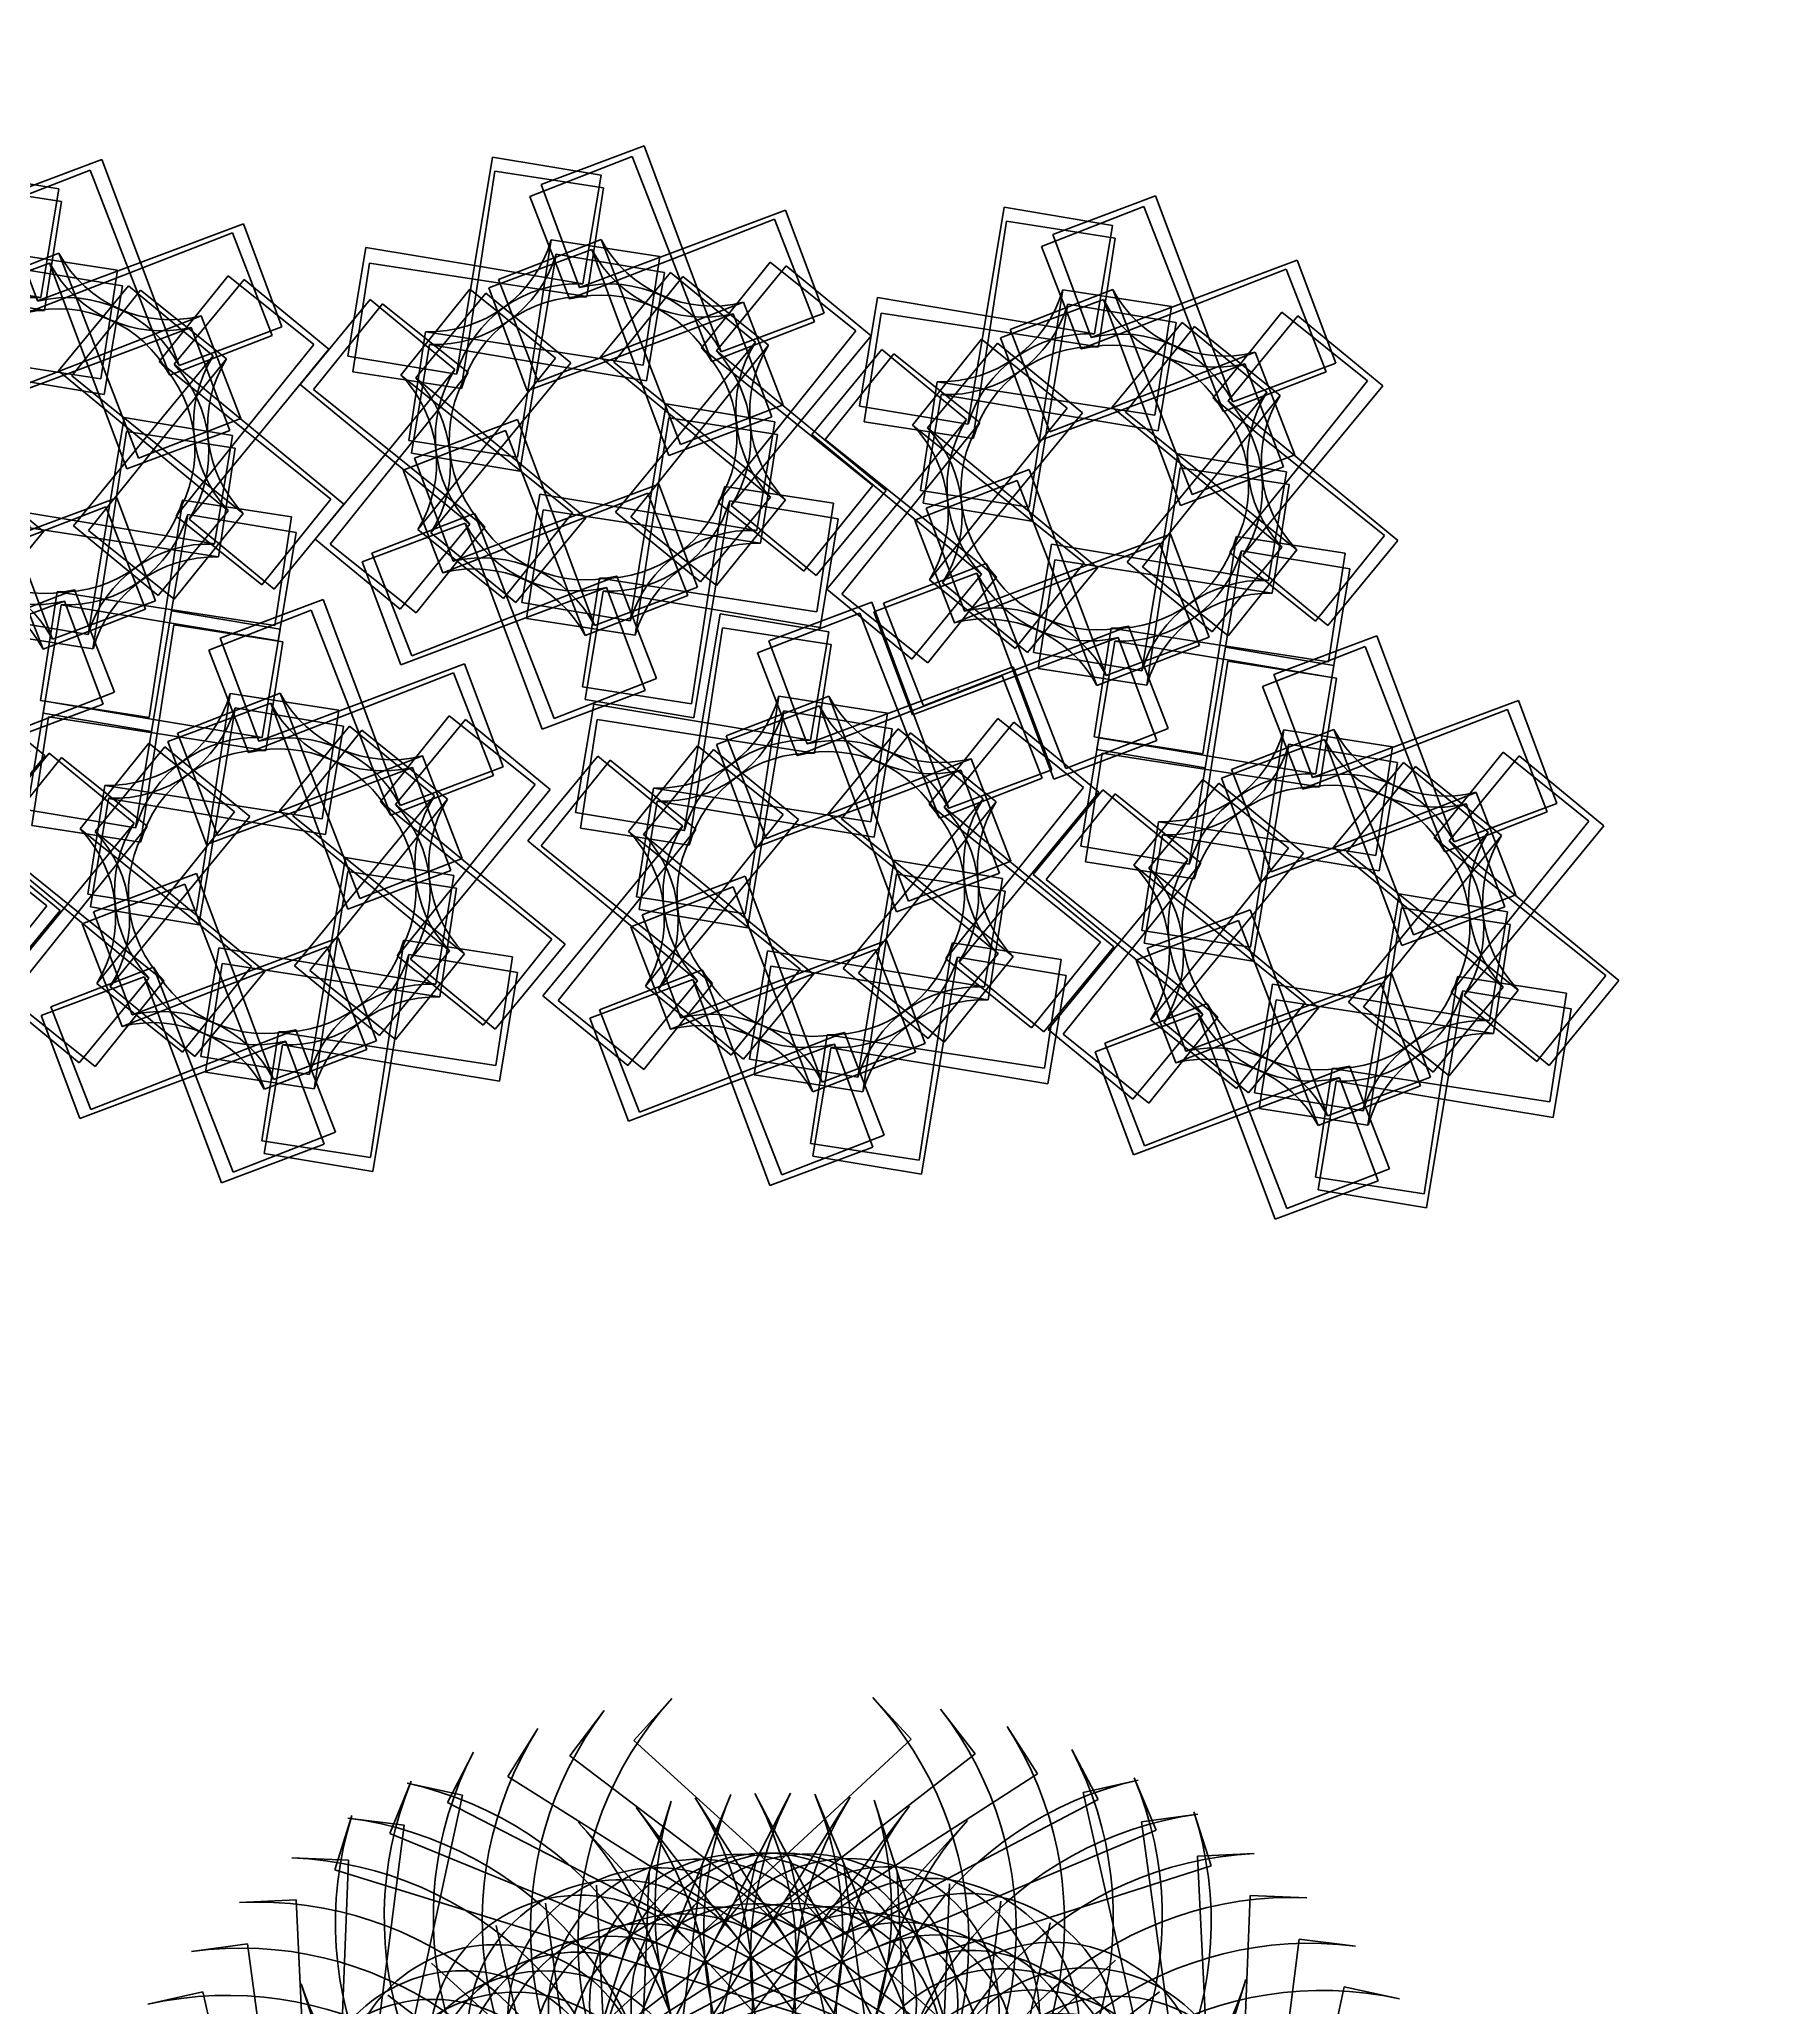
# Model space of a CAD drawing. Header units: inches. Extents: x 0 to 93838, y -1 to 60645.
# Drawn here: x 430.06 to 462.51, y 147.49 to 184.3 of the extents above; entities that cross this region are included whole.
import ezdxf

# ---------------------------------------------------------------- set-up
doc = ezdxf.new("R2010")
doc.units = ezdxf.units.IN
doc.header["$MEASUREMENT"] = 0
doc.styles.get("Standard").update_dxf_attribs({"font": 'arial.ttf'})

# ---------------------------------------------------------------- blocks, each defined once
blk = doc.blocks.new('*U1891')
for p, q in [((-2.817, 7.043), (-8.452, 7.043)), ((-8.452, 7.043), (-8.452, 1.409)), ((-2.817, 1.409), (-2.817, 7.043)), ((8.452, 7.043), (2.817, 7.043)), ((2.817, 7.043), (2.817, 1.409)), ((8.452, 1.409), (8.452, 7.043)), ((-8.452, 1.409), (-2.817, 1.409)), ((2.817, 1.409), (-2.817, 1.409)), ((2.817, 1.409), (8.452, 1.409)), ((-11.547, -4.226), (-8.452, -4.226)), ((-8.452, -4.226), (-8.452, -9.861)), ((-2.817, -4.226), (2.817, -4.226)), ((-2.817, -4.226), (-2.817, -4.226)), ((-2.817, -9.861), (-2.817, -4.226)), ((2.817, -4.226), (2.817, -9.861)), ((8.452, -9.861), (8.452, -4.226)), ((8.452, -4.226), (11.547, -4.226)), ((-8.452, -9.861), (-9.512, -9.861)), ((9.512, -9.861), (8.452, -9.861))]:
    blk.add_line(p, q)
for centre, radius, start, end in [((-5.635, 7.043), 2.817, 53.9681, 180), ((5.635, 7.043), 2.817, 0, 126.0319), ((0, 14.79), 6.762, 233.9681, 306.0319), ((-8.452, 4.226), 2.817, 90, 270), ((8.452, 4.226), 2.817, 270, 90), ((0, 1.409), 2.817, 0, 180), ((-2.817, -1.409), 2.817, 90, 155.6843), ((2.817, -1.409), 2.817, 24.3157, 90), ((-11.547, 2.536), 6.762, 270, 335.6843), ((11.547, 2.536), 6.762, 204.3157, 270), ((0, -4.226), 2.817, 6.7563, 173.2437), ((-9.512, -3.099), 6.762, 270, 353.2437), ((9.512, -3.099), 6.762, 186.7563, 270)]:
    blk.add_arc(centre, radius, start, end)
blk = doc.blocks.new('*U1892')
at = {"color": 0, "linetype": 'ByBlock', "lineweight": -2, "transparency": 16777216}
for p, rotation in [((132.767, 34.045), 24.99999999999999), ((132.654, 33.998), 19.99999999999994), ((132.536, 33.961), 14.99999999999994), ((132.416, 33.935), 9.99999999999994), ((132.294, 33.919), 4.999999999999918)]:
    blk.add_blockref('*U1891', p, dxfattribs=dict(at, rotation=rotation))
blk.add_blockref('*U1891', (132.172, 33.913), dxfattribs=at)
blk = doc.blocks.new('*U1823')
at = {"rotation": 167.7559567807185}
blk.add_blockref('*U1892', (136.967, 5.114), dxfattribs=at)
blk = doc.blocks.new('*U1824')
at = {"color": 0, "linetype": 'ByBlock', "lineweight": -2, "transparency": 16777216}
for p, rotation in [((303.38, 85.324), 299.9999999999999), ((301, 84.785), 59.99999999999997), ((303.691, 83.95), 240), ((301.311, 83.411), 120), ((302.656, 82.994), 180)]:
    blk.add_blockref('*U1823', p, dxfattribs=dict(at, rotation=rotation))
blk.add_blockref('*U1823', (302.034, 85.742), dxfattribs=at)
blk = doc.blocks.new('*U1882')
for p, q in [((-0.001, 0), (0, 0)), ((0, 0), (-0.001, 0)), ((-0.001, 0), (0, 0)), ((0, 0), (0, 0)), ((0, 0), (0, 0)), ((0, 0), (0, 0)), ((0, 0), (0, 0)), ((0, 0), (0, 0)), ((0, 0), (0, 0)), ((0, 0), (0, 0)), ((0, 0), (0, 0)), ((0, 0), (0, 0)), ((0, 0), (0, 0)), ((0, 0), (0, 0)), ((0, 0), (0, 0)), ((0, 0), (0, 0)), ((0, 0), (0, 0)), ((0, 0), (0, 0)), ((0, 0), (0.001, 0)), ((0.001, 0), (0, 0)), ((0, 0), (-0.001, 0)), ((0, 0), (0, 0)), ((0, 0), (0, 0)), ((0, 0), (0, 0)), ((0, 0), (0, 0)), ((0, 0), (0, 0)), ((0, 0), (0, 0)), ((0, 0), (0, 0)), ((0.001, 0), (0, 0)), ((0, 0), (0, 0)), ((0, 0), (0, 0)), ((0, 0), (0.001, 0))]:
    blk.add_line(p, q)
for centre, start, end in [((0, 0), 141.7979, 217.5072), ((-0.001, 0), 321.103, 36.8123), ((0.001, 0), 141.7979, 217.5072), ((0, 0), 321.103, 36.8123)]:
    blk.add_arc(centre, 0.000296, start, end)
blk = doc.blocks.new('*U1818')
at = {"color": 0, "linetype": 'ByBlock', "lineweight": -2, "transparency": 16777216}
blk.add_blockref('*U1882', (0.013, 0.009), dxfattribs=at)
for rotation in [59.99999999999997, 120, 180, 239.9999999999999, 299.9999999999999]:
    blk.add_blockref('*U1882', (0.013, 0.009), dxfattribs=dict(at, rotation=rotation))
blk = doc.blocks.new('*U1819')
for p, q in [((-0.001, 0), (0, 0)), ((0, 0), (-0.001, 0)), ((-0.001, 0), (0, 0)), ((0, 0), (0, 0)), ((0, 0), (0, 0)), ((0, 0), (0, 0)), ((0, 0), (0, 0)), ((0, 0), (0, 0)), ((0, 0), (0, 0)), ((0, 0), (0, 0)), ((0, 0), (0, 0)), ((0, 0), (0, 0)), ((0, 0), (0, 0)), ((0, 0), (0, 0)), ((0, 0), (0, 0)), ((0, 0), (0, 0)), ((0, 0), (0, 0)), ((0, 0), (0, 0)), ((0, 0), (0.001, 0)), ((0.001, 0), (0, 0)), ((0, 0), (-0.001, 0)), ((0, 0), (0, 0)), ((0, 0), (0, 0)), ((0, 0), (0, 0)), ((0, 0), (0, 0)), ((0, 0), (0, 0)), ((0, 0), (0, 0)), ((0, 0), (0, 0)), ((0.001, 0), (0, 0)), ((0, 0), (0, 0)), ((0, 0), (0, 0)), ((0, 0), (0.001, 0))]:
    blk.add_line(p, q)
for centre, start, end in [((0, 0), 141.7979, 217.5072), ((-0.001, 0), 321.103, 36.8123), ((0.001, 0), 141.7979, 217.5072), ((0, 0), 321.103, 36.8123)]:
    blk.add_arc(centre, 0.000296, start, end)
blk = doc.blocks.new('*U1885')
at = {"color": 0, "linetype": 'ByBlock', "lineweight": -2, "transparency": 16777216}
blk.add_blockref('*U1819', (0.013, 0.009), dxfattribs=at)
for rotation in [59.99999999999997, 120, 180, 239.9999999999999, 299.9999999999999]:
    blk.add_blockref('*U1819', (0.013, 0.009), dxfattribs=dict(at, rotation=rotation))
blk = doc.blocks.new('*U1846')
for p, q in [((-0.001, 0), (0, 0)), ((0, 0), (-0.001, 0)), ((-0.001, 0), (0, 0)), ((0, 0), (0, 0)), ((0, 0), (0, 0)), ((0, 0), (0, 0)), ((0, 0), (0, 0)), ((0, 0), (0, 0)), ((0, 0), (0, 0)), ((0, 0), (0, 0)), ((0, 0), (0, 0)), ((0, 0), (0, 0)), ((0, 0), (0, 0)), ((0, 0), (0, 0)), ((0, 0), (0, 0)), ((0, 0), (0, 0)), ((0, 0), (0, 0)), ((0, 0), (0, 0)), ((0, 0), (0.001, 0)), ((0.001, 0), (0, 0)), ((0, 0), (-0.001, 0)), ((0, 0), (0, 0)), ((0, 0), (0, 0)), ((0, 0), (0, 0)), ((0, 0), (0, 0)), ((0, 0), (0, 0)), ((0, 0), (0, 0)), ((0, 0), (0, 0)), ((0.001, 0), (0, 0)), ((0, 0), (0, 0)), ((0, 0), (0, 0)), ((0, 0), (0.001, 0))]:
    blk.add_line(p, q)
for centre, start, end in [((0, 0), 141.7979, 217.5072), ((-0.001, 0), 321.103, 36.8123), ((0.001, 0), 141.7979, 217.5072), ((0, 0), 321.103, 36.8123)]:
    blk.add_arc(centre, 0.000296, start, end)
blk = doc.blocks.new('*U1845')
at = {"color": 0, "linetype": 'ByBlock', "lineweight": -2, "transparency": 16777216}
blk.add_blockref('*U1846', (0.013, 0.009), dxfattribs=at)
for rotation in [59.99999999999997, 120, 180, 239.9999999999999, 299.9999999999999]:
    blk.add_blockref('*U1846', (0.013, 0.009), dxfattribs=dict(at, rotation=rotation))
blk = doc.blocks.new('*U1820')
for p, q in [((-0.001, 0), (0, 0)), ((0, 0), (-0.001, 0)), ((-0.001, 0), (0, 0)), ((0, 0), (0, 0)), ((0, 0), (0, 0)), ((0, 0), (0, 0)), ((0, 0), (0, 0)), ((0, 0), (0, 0)), ((0, 0), (0, 0)), ((0, 0), (0, 0)), ((0, 0), (0, 0)), ((0, 0), (0, 0)), ((0, 0), (0, 0)), ((0, 0), (0, 0)), ((0, 0), (0, 0)), ((0, 0), (0, 0)), ((0, 0), (0, 0)), ((0, 0), (0, 0)), ((0, 0), (0.001, 0)), ((0.001, 0), (0, 0)), ((0, 0), (-0.001, 0)), ((0, 0), (0, 0)), ((0, 0), (0, 0)), ((0, 0), (0, 0)), ((0, 0), (0, 0)), ((0, 0), (0, 0)), ((0, 0), (0, 0)), ((0, 0), (0, 0)), ((0.001, 0), (0, 0)), ((0, 0), (0, 0)), ((0, 0), (0, 0)), ((0, 0), (0.001, 0))]:
    blk.add_line(p, q)
for centre, start, end in [((0, 0), 141.7979, 217.5072), ((-0.001, 0), 321.103, 36.8123), ((0.001, 0), 141.7979, 217.5072), ((0, 0), 321.103, 36.8123)]:
    blk.add_arc(centre, 0.000296, start, end)
blk = doc.blocks.new('*U1847')
at = {"color": 0, "linetype": 'ByBlock', "lineweight": -2, "transparency": 16777216}
blk.add_blockref('*U1820', (0.013, 0.009), dxfattribs=at)
for rotation in [59.99999999999997, 120, 180, 239.9999999999999, 299.9999999999999]:
    blk.add_blockref('*U1820', (0.013, 0.009), dxfattribs=dict(at, rotation=rotation))
blk = doc.blocks.new('*U1848')
for p, q in [((-0.001, 0), (0, 0)), ((0, 0), (-0.001, 0)), ((-0.001, 0), (0, 0)), ((0, 0), (0, 0)), ((0, 0), (0, 0)), ((0, 0), (0, 0)), ((0, 0), (0, 0)), ((0, 0), (0, 0)), ((0, 0), (0, 0)), ((0, 0), (0, 0)), ((0, 0), (0, 0)), ((0, 0), (0, 0)), ((0, 0), (0, 0)), ((0, 0), (0, 0)), ((0, 0), (0, 0)), ((0, 0), (0, 0)), ((0, 0), (0, 0)), ((0, 0), (0, 0)), ((0, 0), (0.001, 0)), ((0.001, 0), (0, 0)), ((0, 0), (-0.001, 0)), ((0, 0), (0, 0)), ((0, 0), (0, 0)), ((0, 0), (0, 0)), ((0, 0), (0, 0)), ((0, 0), (0, 0)), ((0, 0), (0, 0)), ((0, 0), (0, 0)), ((0.001, 0), (0, 0)), ((0, 0), (0, 0)), ((0, 0), (0, 0)), ((0, 0), (0.001, 0))]:
    blk.add_line(p, q)
for centre, start, end in [((0, 0), 141.7979, 217.5072), ((-0.001, 0), 321.103, 36.8123), ((0.001, 0), 141.7979, 217.5072), ((0, 0), 321.103, 36.8123)]:
    blk.add_arc(centre, 0.000296, start, end)
blk = doc.blocks.new('*U1878')
at = {"color": 0, "linetype": 'ByBlock', "lineweight": -2, "transparency": 16777216}
blk.add_blockref('*U1848', (0.013, 0.009), dxfattribs=at)
for rotation in [59.99999999999997, 120, 180, 239.9999999999999, 299.9999999999999]:
    blk.add_blockref('*U1848', (0.013, 0.009), dxfattribs=dict(at, rotation=rotation))
blk = doc.blocks.new('*U1890')
for p, q in [((-0.001, 0), (0, 0)), ((0, 0), (-0.001, 0)), ((-0.001, 0), (0, 0)), ((0, 0), (0, 0)), ((0, 0), (0, 0)), ((0, 0), (0, 0)), ((0, 0), (0, 0)), ((0, 0), (0, 0)), ((0, 0), (0, 0)), ((0, 0), (0, 0)), ((0, 0), (0, 0)), ((0, 0), (0, 0)), ((0, 0), (0, 0)), ((0, 0), (0, 0)), ((0, 0), (0, 0)), ((0, 0), (0, 0)), ((0, 0), (0, 0)), ((0, 0), (0, 0)), ((0, 0), (0.001, 0)), ((0.001, 0), (0, 0)), ((0, 0), (-0.001, 0)), ((0, 0), (0, 0)), ((0, 0), (0, 0)), ((0, 0), (0, 0)), ((0, 0), (0, 0)), ((0, 0), (0, 0)), ((0, 0), (0, 0)), ((0, 0), (0, 0)), ((0.001, 0), (0, 0)), ((0, 0), (0, 0)), ((0, 0), (0, 0)), ((0, 0), (0.001, 0))]:
    blk.add_line(p, q)
for centre, start, end in [((0, 0), 141.7979, 217.5072), ((-0.001, 0), 321.103, 36.8123), ((0.001, 0), 141.7979, 217.5072), ((0, 0), 321.103, 36.8123)]:
    blk.add_arc(centre, 0.000296, start, end)
blk = doc.blocks.new('*U1817')
at = {"color": 0, "linetype": 'ByBlock', "lineweight": -2, "transparency": 16777216}
blk.add_blockref('*U1890', (0.013, 0.009), dxfattribs=at)
for rotation in [59.99999999999997, 120, 180, 239.9999999999999, 299.9999999999999]:
    blk.add_blockref('*U1890', (0.013, 0.009), dxfattribs=dict(at, rotation=rotation))
blk = doc.blocks.new('*U1880')
for p, q in [((-0.001, 0), (0, 0)), ((0, 0), (-0.001, 0)), ((-0.001, 0), (0, 0)), ((0, 0), (0, 0)), ((0, 0), (0, 0)), ((0, 0), (0, 0)), ((0, 0), (0, 0)), ((0, 0), (0, 0)), ((0, 0), (0, 0)), ((0, 0), (0, 0)), ((0, 0), (0, 0)), ((0, 0), (0, 0)), ((0, 0), (0, 0)), ((0, 0), (0, 0)), ((0, 0), (0, 0)), ((0, 0), (0, 0)), ((0, 0), (0, 0)), ((0, 0), (0, 0)), ((0, 0), (0.001, 0)), ((0.001, 0), (0, 0)), ((0, 0), (-0.001, 0)), ((0, 0), (0, 0)), ((0, 0), (0, 0)), ((0, 0), (0, 0)), ((0, 0), (0, 0)), ((0, 0), (0, 0)), ((0, 0), (0, 0)), ((0, 0), (0, 0)), ((0.001, 0), (0, 0)), ((0, 0), (0, 0)), ((0, 0), (0, 0)), ((0, 0), (0.001, 0))]:
    blk.add_line(p, q)
for centre, start, end in [((0, 0), 141.7979, 217.5072), ((-0.001, 0), 321.103, 36.8123), ((0.001, 0), 141.7979, 217.5072), ((0, 0), 321.103, 36.8123)]:
    blk.add_arc(centre, 0.000296, start, end)
blk = doc.blocks.new('*U1879')
at = {"color": 0, "linetype": 'ByBlock', "lineweight": -2, "transparency": 16777216}
blk.add_blockref('*U1880', (0.013, 0.009), dxfattribs=at)
for rotation in [59.99999999999997, 120, 180, 239.9999999999999, 299.9999999999999]:
    blk.add_blockref('*U1880', (0.013, 0.009), dxfattribs=dict(at, rotation=rotation))
blk = doc.blocks.new('*U1857')
for p, q in [((-0.001, 0), (0, 0)), ((0, 0), (-0.001, 0)), ((-0.001, 0), (0, 0)), ((0, 0), (0, 0)), ((0, 0), (0, 0)), ((0, 0), (0, 0)), ((0, 0), (0, 0)), ((0, 0), (0, 0)), ((0, 0), (0, 0)), ((0, 0), (0, 0)), ((0, 0), (0, 0)), ((0, 0), (0, 0)), ((0, 0), (0, 0)), ((0, 0), (0, 0)), ((0, 0), (0, 0)), ((0, 0), (0, 0)), ((0, 0), (0, 0)), ((0, 0), (0, 0)), ((0, 0), (0.001, 0)), ((0.001, 0), (0, 0)), ((0, 0), (-0.001, 0)), ((0, 0), (0, 0)), ((0, 0), (0, 0)), ((0, 0), (0, 0)), ((0, 0), (0, 0)), ((0, 0), (0, 0)), ((0, 0), (0, 0)), ((0, 0), (0, 0)), ((0.001, 0), (0, 0)), ((0, 0), (0, 0)), ((0, 0), (0, 0)), ((0, 0), (0.001, 0))]:
    blk.add_line(p, q)
for centre, start, end in [((0, 0), 141.7979, 217.5072), ((-0.001, 0), 321.103, 36.8123), ((0.001, 0), 141.7979, 217.5072), ((0, 0), 321.103, 36.8123)]:
    blk.add_arc(centre, 0.000296, start, end)
blk = doc.blocks.new('*U1855')
at = {"color": 0, "linetype": 'ByBlock', "lineweight": -2, "transparency": 16777216}
blk.add_blockref('*U1857', (0.013, 0.009), dxfattribs=at)
for rotation in [59.99999999999997, 120, 180, 239.9999999999999, 299.9999999999999]:
    blk.add_blockref('*U1857', (0.013, 0.009), dxfattribs=dict(at, rotation=rotation))
blk = doc.blocks.new('*U1856')
for p, q in [((-3.773, 2.924), (-5.238, 1.477)), ((-2.326, 1.459), (-3.773, 2.924)), ((-3.307, 1.471), (-1.824, 2.901)), ((-1.824, 2.901), (-0.394, 1.418)), ((1.877, 2.924), (0.412, 1.477)), ((3.325, 1.459), (1.877, 2.924)), ((2.344, 1.471), (3.826, 2.901)), ((3.826, 2.901), (5.256, 1.418)), ((-5.238, 1.477), (-3.791, 0.011)), ((0.412, 1.477), (1.859, 0.011)), ((-3.791, 0.011), (-2.326, 1.459)), ((-1.877, -0.012), (-3.307, 1.471)), ((-0.394, 1.418), (-1.877, -0.012)), ((1.859, 0.011), (3.325, 1.459)), ((3.773, -0.012), (2.344, 1.471)), ((5.256, 1.418), (3.773, -0.012)), ((-5.256, -1.436), (-3.791, 0.011)), ((-3.791, 0.011), (-2.343, -1.454)), ((0.394, -1.436), (1.859, 0.011)), ((1.859, 0.011), (3.307, -1.454)), ((-1.877, -0.012), (-3.36, -1.442)), ((-0.447, -1.495), (-1.877, -0.012)), ((3.773, -0.012), (2.291, -1.442)), ((5.203, -1.495), (3.773, -0.012)), ((-3.808, -2.901), (-5.256, -1.436)), ((-2.343, -1.454), (-3.808, -2.901)), ((-3.36, -1.442), (-1.93, -2.924)), ((1.842, -2.901), (0.394, -1.436)), ((3.307, -1.454), (1.842, -2.901)), ((2.291, -1.442), (3.72, -2.924)), ((-1.93, -2.924), (-0.447, -1.495)), ((3.72, -2.924), (5.203, -1.495))]:
    blk.add_line(p, q)
for centre, start, end in [((-5.207, 0.049), 321.103, 36.8123), ((-0.46, -0.009), 141.7979, 217.5072), ((0.443, 0.049), 321.103, 36.8123), ((5.19, -0.009), 141.7979, 217.5072)]:
    blk.add_arc(centre, 2.373, start, end)
blk = doc.blocks.new('*U1853')
at = {"color": 0, "linetype": 'ByBlock', "lineweight": -2, "transparency": 16777216}
for p, rotation in [((102.86, 69.19), 299.9999999999999), ((102.98, 69.239), 239.9999999999999), ((102.944, 68.983), 59.99999999999997), ((103.064, 69.031), 120), ((103.082, 69.16), 180)]:
    blk.add_blockref('*U1856', p, dxfattribs=dict(at, rotation=rotation))
blk.add_blockref('*U1856', (102.842, 69.062), dxfattribs=at)
blk = doc.blocks.new('*U1864')
for p, q in [((-3.773, 2.924), (-5.238, 1.477)), ((-2.326, 1.459), (-3.773, 2.924)), ((-3.307, 1.471), (-1.824, 2.901)), ((-1.824, 2.901), (-0.394, 1.418)), ((1.877, 2.924), (0.412, 1.477)), ((3.325, 1.459), (1.877, 2.924)), ((2.344, 1.471), (3.826, 2.901)), ((3.826, 2.901), (5.256, 1.418)), ((-5.238, 1.477), (-3.791, 0.011)), ((0.412, 1.477), (1.859, 0.011)), ((-3.791, 0.011), (-2.326, 1.459)), ((-1.877, -0.012), (-3.307, 1.471)), ((-0.394, 1.418), (-1.877, -0.012)), ((1.859, 0.011), (3.325, 1.459)), ((3.773, -0.012), (2.344, 1.471)), ((5.256, 1.418), (3.773, -0.012)), ((-5.256, -1.436), (-3.791, 0.011)), ((-3.791, 0.011), (-2.343, -1.454)), ((0.394, -1.436), (1.859, 0.011)), ((1.859, 0.011), (3.307, -1.454)), ((-1.877, -0.012), (-3.36, -1.442)), ((-0.447, -1.495), (-1.877, -0.012)), ((3.773, -0.012), (2.291, -1.442)), ((5.203, -1.495), (3.773, -0.012)), ((-3.808, -2.901), (-5.256, -1.436)), ((-2.343, -1.454), (-3.808, -2.901)), ((-3.36, -1.442), (-1.93, -2.924)), ((1.842, -2.901), (0.394, -1.436)), ((3.307, -1.454), (1.842, -2.901)), ((2.291, -1.442), (3.72, -2.924)), ((-1.93, -2.924), (-0.447, -1.495)), ((3.72, -2.924), (5.203, -1.495))]:
    blk.add_line(p, q)
for centre, start, end in [((-5.207, 0.049), 321.103, 36.8123), ((-0.46, -0.009), 141.7979, 217.5072), ((0.443, 0.049), 321.103, 36.8123), ((5.19, -0.009), 141.7979, 217.5072)]:
    blk.add_arc(centre, 2.373, start, end)
blk = doc.blocks.new('*U1881')
at = {"color": 0, "linetype": 'ByBlock', "lineweight": -2, "transparency": 16777216}
for p, rotation in [((102.86, 69.19), 299.9999999999999), ((102.98, 69.239), 239.9999999999999), ((102.944, 68.983), 59.99999999999997), ((103.064, 69.031), 120), ((103.082, 69.16), 180)]:
    blk.add_blockref('*U1864', p, dxfattribs=dict(at, rotation=rotation))
blk.add_blockref('*U1864', (102.842, 69.062), dxfattribs=at)
blk = doc.blocks.new('*U1887')
for p, q in [((-3.773, 2.924), (-5.238, 1.477)), ((-2.326, 1.459), (-3.773, 2.924)), ((-3.307, 1.471), (-1.824, 2.901)), ((-1.824, 2.901), (-0.394, 1.418)), ((1.877, 2.924), (0.412, 1.477)), ((3.325, 1.459), (1.877, 2.924)), ((2.344, 1.471), (3.826, 2.901)), ((3.826, 2.901), (5.256, 1.418)), ((-5.238, 1.477), (-3.791, 0.011)), ((0.412, 1.477), (1.859, 0.011)), ((-3.791, 0.011), (-2.326, 1.459)), ((-1.877, -0.012), (-3.307, 1.471)), ((-0.394, 1.418), (-1.877, -0.012)), ((1.859, 0.011), (3.325, 1.459)), ((3.773, -0.012), (2.344, 1.471)), ((5.256, 1.418), (3.773, -0.012)), ((-5.256, -1.436), (-3.791, 0.011)), ((-3.791, 0.011), (-2.343, -1.454)), ((0.394, -1.436), (1.859, 0.011)), ((1.859, 0.011), (3.307, -1.454)), ((-1.877, -0.012), (-3.36, -1.442)), ((-0.447, -1.495), (-1.877, -0.012)), ((3.773, -0.012), (2.291, -1.442)), ((5.203, -1.495), (3.773, -0.012)), ((-3.808, -2.901), (-5.256, -1.436)), ((-2.343, -1.454), (-3.808, -2.901)), ((-3.36, -1.442), (-1.93, -2.924)), ((1.842, -2.901), (0.394, -1.436)), ((3.307, -1.454), (1.842, -2.901)), ((2.291, -1.442), (3.72, -2.924)), ((-1.93, -2.924), (-0.447, -1.495)), ((3.72, -2.924), (5.203, -1.495))]:
    blk.add_line(p, q)
for centre, start, end in [((-5.207, 0.049), 321.103, 36.8123), ((-0.46, -0.009), 141.7979, 217.5072), ((0.443, 0.049), 321.103, 36.8123), ((5.19, -0.009), 141.7979, 217.5072)]:
    blk.add_arc(centre, 2.373, start, end)
blk = doc.blocks.new('*U1886')
at = {"color": 0, "linetype": 'ByBlock', "lineweight": -2, "transparency": 16777216}
for p, rotation in [((102.86, 69.19), 299.9999999999999), ((102.98, 69.239), 239.9999999999999), ((102.944, 68.983), 59.99999999999997), ((103.064, 69.031), 120), ((103.082, 69.16), 180)]:
    blk.add_blockref('*U1887', p, dxfattribs=dict(at, rotation=rotation))
blk.add_blockref('*U1887', (102.842, 69.062), dxfattribs=at)
blk = doc.blocks.new('*U1889')
for p, q in [((-3.773, 2.924), (-5.238, 1.477)), ((-2.326, 1.459), (-3.773, 2.924)), ((-3.307, 1.471), (-1.824, 2.901)), ((-1.824, 2.901), (-0.394, 1.418)), ((1.877, 2.924), (0.412, 1.477)), ((3.325, 1.459), (1.877, 2.924)), ((2.344, 1.471), (3.826, 2.901)), ((3.826, 2.901), (5.256, 1.418)), ((-5.238, 1.477), (-3.791, 0.011)), ((0.412, 1.477), (1.859, 0.011)), ((-3.791, 0.011), (-2.326, 1.459)), ((-1.877, -0.012), (-3.307, 1.471)), ((-0.394, 1.418), (-1.877, -0.012)), ((1.859, 0.011), (3.325, 1.459)), ((3.773, -0.012), (2.344, 1.471)), ((5.256, 1.418), (3.773, -0.012)), ((-5.256, -1.436), (-3.791, 0.011)), ((-3.791, 0.011), (-2.343, -1.454)), ((0.394, -1.436), (1.859, 0.011)), ((1.859, 0.011), (3.307, -1.454)), ((-1.877, -0.012), (-3.36, -1.442)), ((-0.447, -1.495), (-1.877, -0.012)), ((3.773, -0.012), (2.291, -1.442)), ((5.203, -1.495), (3.773, -0.012)), ((-3.808, -2.901), (-5.256, -1.436)), ((-2.343, -1.454), (-3.808, -2.901)), ((-3.36, -1.442), (-1.93, -2.924)), ((1.842, -2.901), (0.394, -1.436)), ((3.307, -1.454), (1.842, -2.901)), ((2.291, -1.442), (3.72, -2.924)), ((-1.93, -2.924), (-0.447, -1.495)), ((3.72, -2.924), (5.203, -1.495))]:
    blk.add_line(p, q)
for centre, start, end in [((-5.207, 0.049), 321.103, 36.8123), ((-0.46, -0.009), 141.7979, 217.5072), ((0.443, 0.049), 321.103, 36.8123), ((5.19, -0.009), 141.7979, 217.5072)]:
    blk.add_arc(centre, 2.373, start, end)
blk = doc.blocks.new('*U1816')
at = {"color": 0, "linetype": 'ByBlock', "lineweight": -2, "transparency": 16777216}
for p, rotation in [((102.86, 69.19), 299.9999999999999), ((102.98, 69.239), 239.9999999999999), ((102.944, 68.983), 59.99999999999997), ((103.064, 69.031), 120), ((103.082, 69.16), 180)]:
    blk.add_blockref('*U1889', p, dxfattribs=dict(at, rotation=rotation))
blk.add_blockref('*U1889', (102.842, 69.062), dxfattribs=at)
blk = doc.blocks.new('*U1884')
for p, q in [((-3.773, 2.924), (-5.238, 1.477)), ((-2.326, 1.459), (-3.773, 2.924)), ((-3.307, 1.471), (-1.824, 2.901)), ((-1.824, 2.901), (-0.394, 1.418)), ((1.877, 2.924), (0.412, 1.477)), ((3.325, 1.459), (1.877, 2.924)), ((2.344, 1.471), (3.826, 2.901)), ((3.826, 2.901), (5.256, 1.418)), ((-5.238, 1.477), (-3.791, 0.011)), ((0.412, 1.477), (1.859, 0.011)), ((-3.791, 0.011), (-2.326, 1.459)), ((-1.877, -0.012), (-3.307, 1.471)), ((-0.394, 1.418), (-1.877, -0.012)), ((1.859, 0.011), (3.325, 1.459)), ((3.773, -0.012), (2.344, 1.471)), ((5.256, 1.418), (3.773, -0.012)), ((-5.256, -1.436), (-3.791, 0.011)), ((-3.791, 0.011), (-2.343, -1.454)), ((0.394, -1.436), (1.859, 0.011)), ((1.859, 0.011), (3.307, -1.454)), ((-1.877, -0.012), (-3.36, -1.442)), ((-0.447, -1.495), (-1.877, -0.012)), ((3.773, -0.012), (2.291, -1.442)), ((5.203, -1.495), (3.773, -0.012)), ((-3.808, -2.901), (-5.256, -1.436)), ((-2.343, -1.454), (-3.808, -2.901)), ((-3.36, -1.442), (-1.93, -2.924)), ((1.842, -2.901), (0.394, -1.436)), ((3.307, -1.454), (1.842, -2.901)), ((2.291, -1.442), (3.72, -2.924)), ((-1.93, -2.924), (-0.447, -1.495)), ((3.72, -2.924), (5.203, -1.495))]:
    blk.add_line(p, q)
for centre, start, end in [((-5.207, 0.049), 321.103, 36.8123), ((-0.46, -0.009), 141.7979, 217.5072), ((0.443, 0.049), 321.103, 36.8123), ((5.19, -0.009), 141.7979, 217.5072)]:
    blk.add_arc(centre, 2.373, start, end)
blk = doc.blocks.new('*U1888')
at = {"color": 0, "linetype": 'ByBlock', "lineweight": -2, "transparency": 16777216}
for p, rotation in [((102.86, 69.19), 299.9999999999999), ((102.98, 69.239), 239.9999999999999), ((102.944, 68.983), 59.99999999999997), ((103.064, 69.031), 120), ((103.082, 69.16), 180)]:
    blk.add_blockref('*U1884', p, dxfattribs=dict(at, rotation=rotation))
blk.add_blockref('*U1884', (102.842, 69.062), dxfattribs=at)
blk = doc.blocks.new('*U1798')
for p, q in [((-3.773, 2.924), (-5.238, 1.477)), ((-2.326, 1.459), (-3.773, 2.924)), ((-3.307, 1.471), (-1.824, 2.901)), ((-1.824, 2.901), (-0.394, 1.418)), ((1.877, 2.924), (0.412, 1.477)), ((3.325, 1.459), (1.877, 2.924)), ((2.344, 1.471), (3.826, 2.901)), ((3.826, 2.901), (5.256, 1.418)), ((-5.238, 1.477), (-3.791, 0.011)), ((0.412, 1.477), (1.859, 0.011)), ((-3.791, 0.011), (-2.326, 1.459)), ((-1.877, -0.012), (-3.307, 1.471)), ((-0.394, 1.418), (-1.877, -0.012)), ((1.859, 0.011), (3.325, 1.459)), ((3.773, -0.012), (2.344, 1.471)), ((5.256, 1.418), (3.773, -0.012)), ((-5.256, -1.436), (-3.791, 0.011)), ((-3.791, 0.011), (-2.343, -1.454)), ((0.394, -1.436), (1.859, 0.011)), ((1.859, 0.011), (3.307, -1.454)), ((-1.877, -0.012), (-3.36, -1.442)), ((-0.447, -1.495), (-1.877, -0.012)), ((3.773, -0.012), (2.291, -1.442)), ((5.203, -1.495), (3.773, -0.012)), ((-3.808, -2.901), (-5.256, -1.436)), ((-2.343, -1.454), (-3.808, -2.901)), ((-3.36, -1.442), (-1.93, -2.924)), ((1.842, -2.901), (0.394, -1.436)), ((3.307, -1.454), (1.842, -2.901)), ((2.291, -1.442), (3.72, -2.924)), ((-1.93, -2.924), (-0.447, -1.495)), ((3.72, -2.924), (5.203, -1.495))]:
    blk.add_line(p, q)
for centre, start, end in [((-5.207, 0.049), 321.103, 36.8123), ((-0.46, -0.009), 141.7979, 217.5072), ((0.443, 0.049), 321.103, 36.8123), ((5.19, -0.009), 141.7979, 217.5072)]:
    blk.add_arc(centre, 2.373, start, end)
blk = doc.blocks.new('*U1800')
at = {"color": 0, "linetype": 'ByBlock', "lineweight": -2, "transparency": 16777216}
for p, rotation in [((102.86, 69.19), 299.9999999999999), ((102.98, 69.239), 239.9999999999999), ((102.944, 68.983), 59.99999999999997), ((103.064, 69.031), 120), ((103.082, 69.16), 180)]:
    blk.add_blockref('*U1798', p, dxfattribs=dict(at, rotation=rotation))
blk.add_blockref('*U1798', (102.842, 69.062), dxfattribs=at)
blk = doc.blocks.new('*U1794')
for p, q in [((-3.773, 2.924), (-5.238, 1.477)), ((-2.326, 1.459), (-3.773, 2.924)), ((-3.307, 1.471), (-1.824, 2.901)), ((-1.824, 2.901), (-0.394, 1.418)), ((1.877, 2.924), (0.412, 1.477)), ((3.325, 1.459), (1.877, 2.924)), ((2.344, 1.471), (3.826, 2.901)), ((3.826, 2.901), (5.256, 1.418)), ((-5.238, 1.477), (-3.791, 0.011)), ((0.412, 1.477), (1.859, 0.011)), ((-3.791, 0.011), (-2.326, 1.459)), ((-1.877, -0.012), (-3.307, 1.471)), ((-0.394, 1.418), (-1.877, -0.012)), ((1.859, 0.011), (3.325, 1.459)), ((3.773, -0.012), (2.344, 1.471)), ((5.256, 1.418), (3.773, -0.012)), ((-5.256, -1.436), (-3.791, 0.011)), ((-3.791, 0.011), (-2.343, -1.454)), ((0.394, -1.436), (1.859, 0.011)), ((1.859, 0.011), (3.307, -1.454)), ((-1.877, -0.012), (-3.36, -1.442)), ((-0.447, -1.495), (-1.877, -0.012)), ((3.773, -0.012), (2.291, -1.442)), ((5.203, -1.495), (3.773, -0.012)), ((-3.808, -2.901), (-5.256, -1.436)), ((-2.343, -1.454), (-3.808, -2.901)), ((-3.36, -1.442), (-1.93, -2.924)), ((1.842, -2.901), (0.394, -1.436)), ((3.307, -1.454), (1.842, -2.901)), ((2.291, -1.442), (3.72, -2.924)), ((-1.93, -2.924), (-0.447, -1.495)), ((3.72, -2.924), (5.203, -1.495))]:
    blk.add_line(p, q)
for centre, start, end in [((-5.207, 0.049), 321.103, 36.8123), ((-0.46, -0.009), 141.7979, 217.5072), ((0.443, 0.049), 321.103, 36.8123), ((5.19, -0.009), 141.7979, 217.5072)]:
    blk.add_arc(centre, 2.373, start, end)
blk = doc.blocks.new('*U1789')
at = {"color": 0, "linetype": 'ByBlock', "lineweight": -2, "transparency": 16777216}
for p, rotation in [((102.86, 69.19), 299.9999999999999), ((102.98, 69.239), 239.9999999999999), ((102.944, 68.983), 59.99999999999997), ((103.064, 69.031), 120), ((103.082, 69.16), 180)]:
    blk.add_blockref('*U1794', p, dxfattribs=dict(at, rotation=rotation))
blk.add_blockref('*U1794', (102.842, 69.062), dxfattribs=at)

msp = doc.modelspace()

# ---------------------------------------------------------------- linework, layer by layer
for p, q in [((447.26316, 172.10816), (447.26253, 172.10679)), ((447.26253, 172.10679), (447.26264, 172.10702)), ((447.26253, 172.10679), (447.26317, 172.1065)), ((447.26253, 172.10679), (447.26289, 172.10663)), ((447.26264, 172.10702), (447.26299, 172.10686)), ((447.26284, 172.10727), (447.26271, 172.10699)), ((447.26277, 172.10731), (447.26303, 172.10787)), ((447.26312, 172.10714), (447.26277, 172.10731)), ((447.26291, 172.10724), (447.26278, 172.10696)), ((447.26284, 172.10727), (447.26323, 172.10812)), ((447.2631, 172.10784), (447.26284, 172.10727)), ((447.26298, 172.10721), (447.26285, 172.10692)), ((447.26352, 172.10799), (447.26289, 172.10663)), ((447.2633, 172.10809), (447.26291, 172.10724)), ((447.26291, 172.10724), (447.26298, 172.10721)), ((447.26305, 172.10717), (447.26292, 172.10689)), ((447.26298, 172.10721), (447.26337, 172.10806)), ((447.26298, 172.10721), (447.26305, 172.10717)), ((447.26299, 172.10686), (447.26312, 172.10714)), ((447.26303, 172.10787), (447.2631, 172.10784)), ((447.2631, 172.10784), (447.26317, 172.10781)), ((447.26393, 172.1078), (447.26316, 172.10816)), ((447.26317, 172.1065), (447.2638, 172.10786)), ((447.2633, 172.10644), (447.26317, 172.1065)), ((447.26339, 172.10687), (447.26321, 172.10648)), ((447.26321, 172.10658), (447.26325, 172.10667)), ((447.26334, 172.10652), (447.26321, 172.10658)), ((447.26321, 172.10648), (447.2633, 172.10644)), ((447.26323, 172.10812), (447.2633, 172.10809)), ((447.26325, 172.10667), (447.26337, 172.10661)), ((447.26348, 172.10683), (447.2633, 172.10644)), ((447.2633, 172.10644), (447.26334, 172.10652)), ((447.26348, 172.10683), (447.26335, 172.10689)), ((447.26337, 172.10661), (447.26348, 172.10683)), ((447.26384, 172.10784), (447.26339, 172.10687)), ((447.26393, 172.1078), (447.26348, 172.10683)), ((447.2638, 172.10786), (447.26384, 172.10784)), ((447.26384, 172.10784), (447.26393, 172.1078))]:
    msp.add_line(p, q)

# ---------------------------------------------------------------- block references
at = {"extrusion": (0, 0, -1), "zscale": -1, "rotation": 114.8184347527788}
for name, p in [('*U1816', (-334.49141, 112.39606)), ('*U1800', (-324.3362, 112.14053)), ('*U1881', (-344.07536, 111.45925)), ('*U1888', (-319.01726, 104.52731)), ('*U1789', (-328.48016, 103.89803)), ('*U1853', (-338.75643, 103.84603)), ('*U1886', (-348.21932, 103.21675)), ('*U1847', (-447.25601, 172.10496)), ('*U1818', (-447.25654, 172.10389)), ('*U1885', (-447.2572, 172.10484)), ('*U1845', (-447.25772, 172.10382)), ('*U1855', (-447.26205, 172.11597)), ('*U1878', (-447.26258, 172.1149)), ('*U1817', (-447.26325, 172.11585)), ('*U1879', (-447.26376, 172.11482))]:
    msp.add_blockref(name, p, dxfattribs=at)
msp.add_blockref('*U1824', (141.51339, 54.23482))

# ---------------------------------------------------------------- texts
at = {"insert": (447.26589, 172.10868), "char_height": 0.00041897, "attachment_point": 3, "rotation": 245.181565}
msp.add_mtext_dynamic_manual_height_columns('{\\fCentury Gothic|b0|i0|c0|p34;\\H0.875x;∫∏Ŧ∑ġ\\fCentury Gothic|b0|i0|c186|p34;\uf100\uf103\\fCentury Gothic|b0|i0|c0|p34;∟ \\fCentury Gothic|b0|i0|c204|p34;ш\\fCentury Gothic|b0|i0|c0|p34;Ω\\fCentury Gothic|b0|i0|c186|p34;\uf100\\fCentury Gothic|b0|i0|c204|p34;К\\fCentury Gothic|b0|i0|c0|p34;s.}', width=5.8533058, gutter_width=1, heights=[0], dxfattribs=at)

doc.saveas('drawing.dxf')
